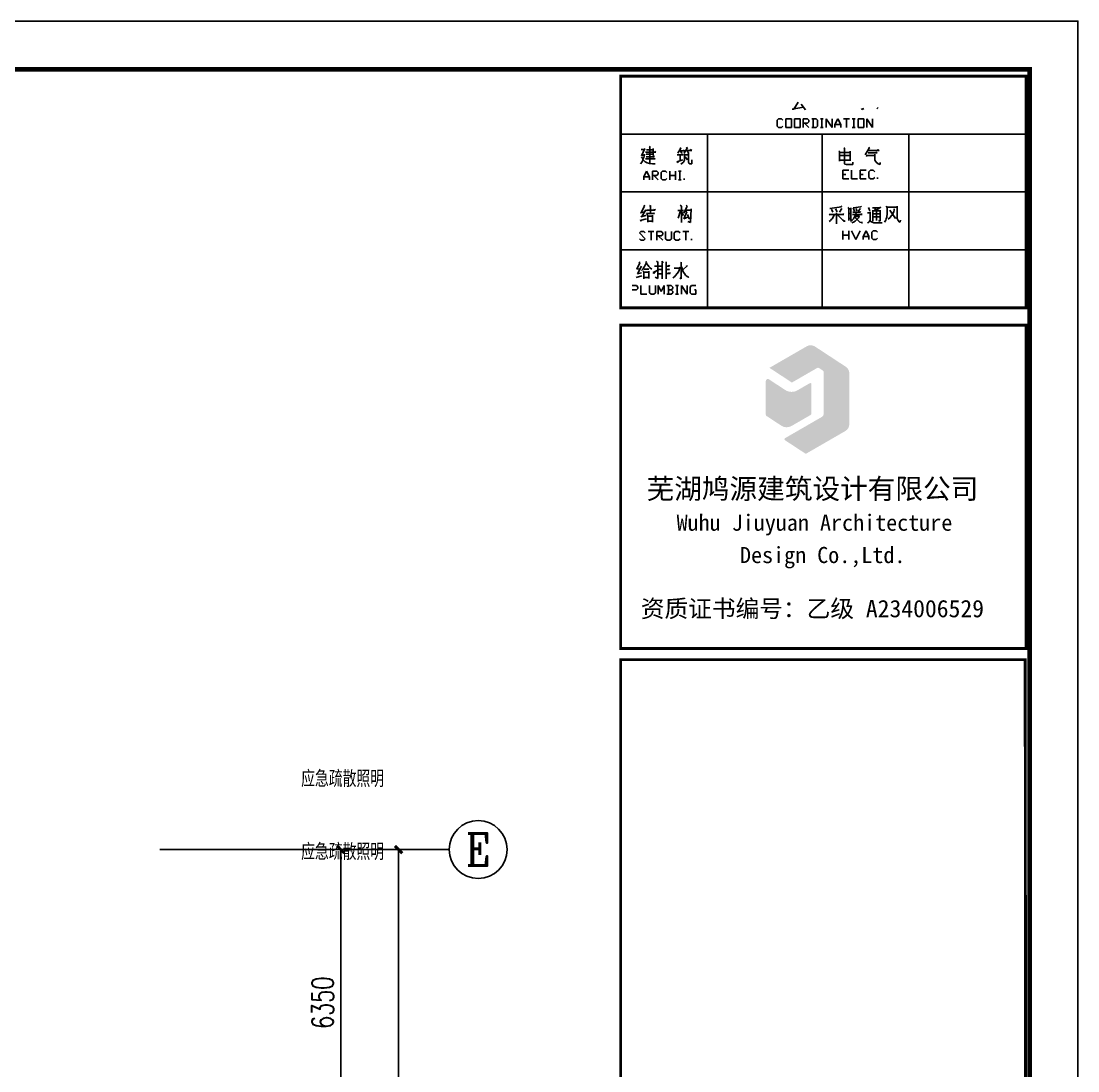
# Model space of a CAD drawing. Extents: x 12152 to 491505, y 111028 to 412681.
# Drawn here: x 96747 to 118649, y 209407 to 231162 of the extents above; entities that cross this region are included whole.
import ezdxf
from ezdxf.enums import TextEntityAlignment as Align

# ---------------------------------------------------------------- set-up
doc = ezdxf.new("R2010")
doc.units = 0
doc.header["$LTSCALE"] = 1000
doc.header["$MEASUREMENT"] = 0
doc.linetypes.add('DASHEDX2', pattern=[38.099999999999994, 25.4, -12.7])
for name, color, linetype in [('AXIS', 3, 'Continuous'), ('AXIS_TEXT', 7, 'Continuous'), ('M', 7, 'Continuous'), ('PUB_TITLE', 4, 'Continuous')]:
    doc.layers.add(name, color=color, linetype=linetype)
doc.layers.add('yichutu', color=7, linetype='Continuous', true_color=0xffffff, plot=False)
doc.styles.add('-宋体', font='', dxfattribs={"width": 0.75})
doc.styles.add('_TCH_AXIS', font='COMPLEX', dxfattribs={"bigfont": 'GBCBIG'})
doc.styles.add('_TCH_DIM_T3', font='SIMPLEX', dxfattribs={"width": 0.7058823529411765, "bigfont": 'GBCBIG'})
doc.styles.add('COMPLEX', font='COMPLEX')
doc.styles.add('STYLE4', font='', dxfattribs={"width": 0.8})
doc.styles.add('图签2', font='', dxfattribs={"height": 1000})
doc.styles.get('-宋体').set_extended_font_data('SimSun')
doc.styles.get('STYLE4').set_extended_font_data('SimSun')
doc.styles.get('图签2').set_extended_font_data('SimSun')
doc.dimstyles.new('_TCH_ARCH&&150', dxfattribs={"dimtxt": 446.25, "dimasz": 150, "dimexe": 375, "dimexo": 450, "dimgap": 150, "dimtad": 1, "dimdec": 0, "dimzin": 0, "dimdsep": 46, "dimtxsty": '_TCH_DIM_T3', "dimblk": 'ARCHTICK', "dimcen": 0.09, "dimclrt": 7, "dimazin": 2, "dimtfac": 1, "dimtdec": 0, "dimtix": 1, "dimtmove": 2, "dimatfit": 3, "dimfxl": 1, "dimtolj": 1, "dimtzin": 0, "dimarcsym": 0})

# ---------------------------------------------------------------- blocks, each defined once
blk = doc.blocks.new('_ArchTick')
at = {"color": 0, "linetype": 'ByBlock', "const_width": 0.4}
blk.add_lwpolyline([(-0.5, -0.5), (0.5, 0.5)], dxfattribs=at)
blk = doc.blocks.new('*D20')
at = {"layer": 'AXIS', "color": 0, "lineweight": -2, "transparency": 16777216}
for p, q in [((100069.841122681, 213994.1504250779), (103744.841122681, 213994.1504250779)), ((103369.841122681, 207644.1504250779), (103369.841122681, 213994.1504250779)), ((100069.841122681, 207644.1504250779), (103744.841122681, 207644.1504250779))]:
    blk.add_line(p, q, dxfattribs=at)
at = {"layer": 'Defpoints', "color": 0, "transparency": 16777216}
for p in [(99619.84112268095, 213994.1504250779), (103369.841122681, 213994.1504250779), (99619.84112268095, 207644.1504250779)]:
    blk.add_point(p, dxfattribs=at)
at = {"layer": 'AXIS', "color": 0, "lineweight": -2, "transparency": 16777216, "xscale": 150, "yscale": 150, "zscale": 150}
for p, rotation in [((103369.841122681, 213994.1504250779), 90), ((103369.841122681, 207644.1504250779), 270)]:
    blk.add_blockref('_ArchTick', p, dxfattribs=dict(at, rotation=rotation))
at = {"layer": 'AXIS', "color": 7, "transparency": 16777216, "insert": (102996.7161226809, 210819.150425078), "char_height": 446.25, "attachment_point": 5, "rotation": 90, "style": '_TCH_DIM_T3'}
blk.add_mtext('\\A1;6350', dxfattribs=at)
blk = doc.blocks.new('*D21')
at = {"layer": 'AXIS', "color": 0, "lineweight": -2, "transparency": 16777216}
for p, q in [((100069.841122681, 213994.1504250779), (104944.841122681, 213994.1504250779)), ((104569.841122681, 188594.1504250779), (104569.841122681, 213994.1504250779)), ((100069.841122681, 188594.1504250779), (104944.841122681, 188594.1504250779))]:
    blk.add_line(p, q, dxfattribs=at)
at = {"layer": 'Defpoints', "color": 0, "transparency": 16777216}
for p in [(99619.84112268095, 213994.1504250779), (104569.841122681, 213994.1504250779), (99619.84112268095, 188594.1504250779)]:
    blk.add_point(p, dxfattribs=at)
at = {"layer": 'AXIS', "color": 0, "lineweight": -2, "transparency": 16777216, "xscale": 150, "yscale": 150, "zscale": 150}
for p, rotation in [((104569.841122681, 213994.1504250779), 90), ((104569.841122681, 188594.1504250779), 270)]:
    blk.add_blockref('_ArchTick', p, dxfattribs=dict(at, rotation=rotation))
at = {"layer": 'AXIS', "color": 7, "transparency": 16777216, "insert": (104196.7161226809, 201294.150425078), "char_height": 446.25, "attachment_point": 5, "rotation": 90, "style": '_TCH_DIM_T3'}
blk.add_mtext('\\A1;25400', dxfattribs=at)
blk = doc.blocks.new('_AXISO')
blk.add_circle((0, 0), 0.5)
at = {"layer": 'AXIS_TEXT', "style": 'COMPLEX', "width": 1.041666666666667}
blk.add_attdef('A', text='', height=0.56, dxfattribs=at).set_placement((-0.25, -0.28), (0.25, -0.28), align=Align.FIT)
blk = doc.blocks.new('yct-1051-594-105100-59400-100-1002.0')
at = {"layer": 'yichutu', "color": 7, "true_color": 0xffffff}
blk.add_lwpolyline([(0, 0), (0, 59400), (105100, 59400), (105100, 0)], close=True, dxfattribs=at)

msp = doc.modelspace()

# ---------------------------------------------------------------- hatches: boundary and pattern name
at = {"layer": 'PUB_TITLE'}
h = msp.add_hatch(color=256, dxfattribs=at)
edge = h.paths.add_edge_path()
edge.add_ellipse((113748.9145790387, 223863.8692080885), major_axis=(-115.3423428695285, 115.3423428695284), ratio=0.9999999999999654, start_angle=225.0000000001424, end_angle=281.7428642561471)
edge.add_line((113838.3684495068, 224000.2719835876), (113200.5584780643, 224418.5521119541))
edge.add_ellipse((113111.1046075963, 224282.1493364555), major_axis=(-115.3423428693103, 115.3423428693102), ratio=0.9999999999999976, start_angle=-78.25713574382821, end_angle=-14.99999997287442)
edge.add_line((113029.5452547495, 224423.4142792618), (112256.8970770089, 223977.3256463437))
edge.add_line((112256.8970770089, 223977.3256463433), (112722.0293536847, 223672.2887276599))
edge.add_line((112722.0293536847, 223672.2887276603), (113243.5695933174, 223973.4001250758))
edge.add_ellipse((113263.9594315291, 223938.0838893744), major_axis=(28.83558571713035, 28.83558571713032), ratio=0.9999999999999747, start_angle=371.7428642561522, end_angle=435.0000000271238, ccw=False)
edge.add_line((113286.3228991461, 223972.1845832489), (113363.2335509398, 223921.746053366))
edge.add_ellipse((113340.8700833239, 223887.6453594912), major_axis=(28.835585717803, 28.83558571780298), ratio=0.9999999999997465, start_angle=314.99999999992565, end_angle=371.74286425592777, ccw=False)
edge.add_line((113381.6497597473, 223887.6453594906), (113381.6497597473, 223029.6233771556))
edge.add_ellipse((113300.0904069006, 223029.6233771563), major_axis=(-57.67117143471686, 57.67117143471678), ratio=0.9999999999999459, start_angle=165.0000000265585, end_angle=224.999999999599, ccw=False)
edge.add_line((113340.8700833239, 222958.9909057525), (112579.2958029284, 222519.2957904401))
edge.add_ellipse((112591.5297058517, 222498.1060490195), major_axis=(-17.30135143025859, 17.30135143025857), ratio=0.9999999999999009, start_angle=-14.99999997343389, end_angle=101.742864255415)
edge.add_line((112578.1116252839, 222477.6456326947), (112997.4216967417, 222202.6592286453))
edge.add_ellipse((113010.8397773094, 222223.1196449696), major_axis=(17.30135143029016, 17.30135143029016), ratio=0.9999999999999938, start_angle=191.7428642543983, end_angle=255.000000025383)
edge.add_line((113023.073680236, 222201.9299035483), (113830.4739318833, 222668.0826556701))
edge.add_ellipse((113748.9145790387, 222809.3475984768), major_axis=(115.3423428696866, 115.3423428696865), ratio=0.9999999999999477, start_angle=255.0000000270828, end_angle=315.0000000001423)
edge.add_line((113912.0332847312, 222809.3475984774), (113912.0332847312, 223863.8692080891))
h = msp.add_hatch(color=256, dxfattribs=at)
edge = h.paths.add_edge_path()
edge.add_ellipse((112214.9121123634, 223007.4767467083), major_axis=(23.7729073648138, 23.77290736481379), ratio=0.9999999999998969, start_angle=135.0000000030776, end_angle=191.742864259058)
edge.add_line((112196.4750100563, 222979.363128885), (112502.8709274869, 222778.4265969827))
edge.add_ellipse((112613.4935413441, 222947.1083039201), major_axis=(-142.6374441892834, 142.6374441892834), ratio=0.9999999999999805, start_angle=101.7428642559012, end_angle=165.0000000269085)
edge.add_line((112714.3534454366, 222772.4138257761), (113111.213094274, 223001.5408506122))
edge.add_ellipse((113094.4031102563, 223030.6565969695), major_axis=(-23.77290736481928, 23.77290736481928), ratio=0.999999999999942, start_angle=165.0000000269174, end_angle=224.9999999999087)
edge.add_line((113128.0230782872, 223030.6565969695), (113128.0230782872, 223637.0836102725))
edge.add_ellipse((113103.555272434, 223637.0836102728), major_axis=(17.30135143035913, 17.30135143035911), ratio=0.9999999999999472, start_angle=314.9999999999985, end_angle=435.0000000256456)
edge.add_line((113091.3213695075, 223658.2733516941), (112837.833376165, 223511.9219906621))
edge.add_ellipse((112715.4943468994, 223723.8194048723), major_axis=(-173.0135143039726, 173.0135143039726), ratio=0.999999999999995, start_angle=101.74286425591981, end_angle=165.0000000268788, ccw=False)
edge.add_line((112581.3135411962, 223519.2152416249), (112244.4352719825, 223740.1423076772))
edge.add_ellipse((112222.0718043643, 223706.0416138022), major_axis=(28.83558571759571, 28.83558571759569), ratio=0.9999999999999017, start_angle=11.7428642554654, end_angle=134.9486282428271)
edge.add_line((112181.2921443337, 223706.0781771123), (112181.2921443337, 223007.4767467068))

# ---------------------------------------------------------------- linework, layer by layer
at = {"layer": 'AXIS', "color": 0}
msp.add_line((99619.84112268095, 213994.1504250779), (105619.841122681, 213994.1504250779), dxfattribs=at)
at = {"layer": 'PUB_TITLE'}
for p, q in [((112961.8657391548, 229379.6921348837), (112726.6657389391, 229336.4921348911)), ((112726.6657389391, 229336.4921348911), (112760.26573897, 229341.2921348904)), ((112760.26573897, 229341.2921348904), (112851.4657390536, 229480.492134866)), ((112913.8657391108, 229442.0921348728), (113005.0657391944, 229326.8921348929)), ((113005.0657391944, 229326.8921348929), (112961.8657391548, 229379.6921348837)), ((114181.0657402725, 229331.6921348922), (114166.6657402593, 229350.8921348887)), ((114209.8657402989, 229350.8921348887), (114181.0657402725, 229331.6921348922)), ((114507.4657405717, 229374.892134885), (114483.4657405497, 229346.0921348898)), ((112413.1469786172, 229108.2332742753), (112443.146978647, 229138.23327427)), ((112413.1469786172, 228988.233274296), (112413.1469786172, 229108.2332742753)), ((112443.146978647, 229138.23327427), (112503.1469787008, 229138.23327427)), ((112503.1469787008, 229138.23327427), (112533.1469787273, 229108.2332742753)), ((112593.1469787834, 229138.23327427), (112713.1469788934, 229138.23327427)), ((112593.1469787834, 228958.2332743016), (112593.1469787834, 229138.23327427)), ((112713.1469788934, 229138.23327427), (112713.1469788934, 228958.2332743016)), ((112773.1469789473, 229138.23327427), (112893.1469790573, 229138.23327427)), ((112773.1469789473, 228958.2332743016), (112773.1469789473, 229138.23327427)), ((112893.1469790573, 229138.23327427), (112893.1469790573, 228958.2332743016)), ((112953.1469791134, 229138.23327427), (113043.146979197, 229138.23327427)), ((112953.1469791134, 228958.2332743016), (112953.1469791134, 229138.23327427)), ((113043.146979197, 229138.23327427), (113073.1469792234, 229108.2332742753)), ((113073.1469792234, 229108.2332742753), (113073.1469792234, 229078.2332742802)), ((113223.1469793609, 229138.23327427), (113133.1469792773, 229138.23327427)), ((113163.1469793071, 229138.23327427), (113163.1469793071, 228958.2332743016)), ((113253.1469793873, 229108.2332742753), (113223.1469793609, 229138.23327427)), ((113253.1469793873, 228988.233274296), (113253.1469793873, 229108.2332742753)), ((113313.1469794434, 229138.23327427), (113373.1469794973, 229138.23327427)), ((113343.1469794709, 229138.23327427), (113343.1469794709, 228958.2332743016)), ((113433.1469795535, 229138.23327427), (113553.1469796635, 228958.2332743016)), ((113433.1469795535, 228958.2332743016), (113433.1469795535, 229138.23327427)), ((113553.1469796635, 228958.2332743016), (113553.1469796635, 229138.23327427)), ((113613.1469797174, 229018.2332742912), (113673.1469797735, 229138.23327427)), ((113673.1469797735, 229138.23327427), (113733.1469798274, 229018.2332742912)), ((113793.1469798835, 229138.23327427), (113913.1469799935, 229138.23327427)), ((113853.1469799374, 229138.23327427), (113853.1469799374, 228958.2332743016)), ((113973.1469800474, 229138.23327427), (114033.1469801035, 229138.23327427)), ((114003.1469800771, 229138.23327427), (114003.1469800771, 228958.2332743016)), ((114093.1469801574, 229138.23327427), (114213.1469802674, 229138.23327427)), ((114093.1469801574, 228958.2332743016), (114093.1469801574, 229138.23327427)), ((114213.1469802674, 229138.23327427), (114213.1469802674, 228958.2332743016)), ((114273.1469803235, 229138.23327427), (114393.1469804336, 228958.2332743016)), ((114273.1469803235, 228958.2332743016), (114273.1469803235, 229138.23327427)), ((114393.1469804336, 228958.2332743016), (114393.1469804336, 229138.23327427)), ((112443.146978647, 228958.2332743016), (112413.1469786172, 228988.233274296)), ((112503.1469787008, 228958.2332743016), (112443.146978647, 228958.2332743016)), ((112533.1469787273, 228988.233274296), (112503.1469787008, 228958.2332743016)), ((112713.1469788934, 228958.2332743016), (112593.1469787834, 228958.2332743016)), ((112893.1469790573, 228958.2332743016), (112773.1469789473, 228958.2332743016)), ((113043.146979197, 229048.2332742858), (112953.1469791134, 229048.2332742858)), ((112983.1469791409, 229048.2332742858), (113073.1469792234, 228958.2332743016)), ((113073.1469792234, 229078.2332742802), (113043.146979197, 229048.2332742858)), ((113133.1469792773, 228958.2332743016), (113223.1469793609, 228958.2332743016)), ((113223.1469793609, 228958.2332743016), (113253.1469793873, 228988.233274296)), ((113313.1469794434, 228958.2332743016), (113373.1469794973, 228958.2332743016)), ((113613.1469797174, 229018.2332742912), (113733.1469798274, 229018.2332742912)), ((113613.1469797174, 228958.2332743016), (113613.1469797174, 229018.2332742912)), ((113733.1469798274, 229018.2332742912), (113733.1469798274, 228958.2332743016)), ((113973.1469800474, 228958.2332743016), (114033.1469801035, 228958.2332743016)), ((114213.1469802674, 228958.2332743016), (114093.1469801574, 228958.2332743016)), ((109172.9232674792, 228821.5629227577), (117572.9232751801, 228821.5629227577)), ((110970.1606802056, 228821.5629227577), (110970.1606802056, 225254.9662299299)), ((113350.2503768823, 228821.5629227577), (113350.2503768823, 225254.9662299299)), ((115146.1356205622, 228821.5629227577), (115146.1356205622, 225254.9662299299)), ((109600.1135959045, 228501.3398236703), (109657.7135959573, 228501.3398236703)), ((109676.9135959749, 228524.3798236663), (109603.953595908, 228370.7798236931)), ((109684.5935959819, 228447.5798236808), (109899.6335961791, 228447.5798236808)), ((109707.6335960031, 228497.4998236719), (109845.8735961298, 228497.4998236719)), ((109765.2335960559, 228562.7798236602), (109792.1135960805, 228543.5798236638)), ((109776.7535960664, 228551.2598236619), (109776.7535960664, 228217.1798237205)), ((109792.1135960805, 228543.5798236638), (109776.7535960664, 228551.2598236619)), ((109845.8735961298, 228520.5398236677), (109845.8735961298, 228386.1398236916)), ((109845.8735961298, 228497.4998236719), (109845.8735961298, 228520.5398236677)), ((109884.273596165, 228462.9398236781), (109872.7535961544, 228447.5798236808)), ((109899.6335961791, 228447.5798236808), (109884.273596165, 228462.9398236781)), ((110418.0335966544, 228532.059823665), (110356.593596598, 228424.5398236838)), ((110391.1535966297, 228474.4598236753), (110494.8335967247, 228474.4598236753)), ((110402.6735966402, 228539.7398236636), (110421.8735966579, 228520.5398236667)), ((110410.3535966473, 228466.7798236761), (110437.233596672, 228424.5398236838)), ((110421.8735966579, 228520.5398236667), (110418.0335966544, 228532.059823665)), ((110437.233596672, 228436.0598236815), (110433.3935966684, 228420.6998236846)), ((110437.233596672, 228424.5398236838), (110437.233596672, 228436.0598236815)), ((110471.7935967036, 228489.8198236721), (110460.2735966931, 228474.4598236753)), ((110494.8335967247, 228474.4598236753), (110471.7935967036, 228489.8198236721)), ((110552.4335967742, 228528.2198236659), (110490.9935967179, 228428.3798236834)), ((110525.5535967496, 228482.1398236734), (110644.5935968587, 228482.1398236734)), ((110537.0735967601, 228547.4198236628), (110556.2735967777, 228524.3798236663)), ((110548.5935967707, 228478.2998236744), (110575.4735967953, 228428.3798236834)), ((110556.2735967777, 228524.3798236663), (110552.4335967742, 228528.2198236659)), ((110583.1535968024, 228439.8998236816), (110571.6335967918, 228416.859823685)), ((110575.4735967953, 228428.3798236834), (110583.1535968024, 228439.8998236816)), ((110621.5535968376, 228501.3398236703), (110606.1935968235, 228485.979823673)), ((110644.5935968587, 228482.1398236734), (110621.5535968376, 228501.3398236703)), ((113693.8138787133, 228477.1876034661), (113705.3338787238, 228457.9876034692)), ((113705.3338787238, 228457.9876034692), (113705.3338787238, 228262.1476035031)), ((113709.1738787274, 228442.6276034712), (113928.0538789281, 228442.6276034712)), ((113797.4938788083, 228538.6276034547), (113812.8538788224, 228527.1076034565)), ((113812.8538788224, 228527.1076034565), (113812.8538788224, 228208.3876035124)), ((113931.8938789316, 228465.6676034677), (113931.8938789316, 228269.8276035016)), ((114325.0856903176, 228530.9476034561), (114240.6056902401, 228388.8676034812)), ((114240.6056902401, 228388.8676034812), (114294.3656902883, 228484.8676034642)), ((114294.3656902883, 228484.8676034642), (114528.6056905041, 228484.8676034642)), ((114302.0456902965, 228434.9476034731), (114490.205690469, 228434.9476034731)), ((114317.4056903105, 228553.9876034526), (114328.9256903211, 228523.267603458)), ((114328.9256903211, 228523.267603458), (114325.0856903176, 228530.9476034561)), ((114471.0056904513, 228450.3076034699), (114455.6456904372, 228431.1076034735)), ((114490.205690469, 228434.9476034731), (114471.0056904513, 228450.3076034699)), ((114509.4056904865, 228504.0676034611), (114494.0456904725, 228481.027603465)), ((114528.6056905041, 228484.8676034642), (114509.4056904865, 228504.0676034611)), ((109615.4735959186, 228247.899823714), (109584.7535958904, 228201.8198237227)), ((109603.953595908, 228370.7798236931), (109619.3135959221, 228386.1398236904)), ((109607.7935959115, 228347.7398236971), (109623.1535959256, 228324.6998237012)), ((109630.8335959326, 228278.6198237092), (109615.4735959186, 228247.899823714)), ((109619.3135959221, 228386.1398236904), (109665.3935959644, 228386.1398236904)), ((109623.1535959256, 228324.6998237012), (109630.8335959326, 228297.8198237056)), ((109642.3535959432, 228309.3398237039), (109630.8335959326, 228278.6198237092)), ((109630.8335959326, 228297.8198237056), (109650.0335959503, 228270.9398237105)), ((109653.8735959538, 228336.2198236989), (109642.3535959432, 228309.3398237039)), ((109650.0335959503, 228270.9398237105), (109680.7535959784, 228244.059823715)), ((109661.5535959608, 228363.0998236939), (109653.8735959538, 228336.2198236989)), ((109665.3935959644, 228405.3398236869), (109661.5535959608, 228363.0998236939)), ((109665.3935959644, 228386.1398236904), (109665.3935959644, 228405.3398236869)), ((109680.7535959784, 228244.059823715), (109719.1535960136, 228228.6998237182)), ((109684.5935959819, 228305.4998237054), (109888.1135961685, 228305.4998237054)), ((109699.953595996, 228351.5798236978), (109857.3935961415, 228351.5798236978)), ((109845.8735961298, 228405.3398236879), (109703.7935959995, 228405.3398236879)), ((109719.1535960136, 228228.6998237182), (109772.9135960629, 228213.3398237209)), ((109853.5535961369, 228366.9398236946), (109842.0335961263, 228355.419823697)), ((109845.8735961298, 228386.1398236916), (109845.8735961298, 228405.3398236879)), ((109861.2335961439, 228355.419823697), (109853.5535961369, 228370.7798236937)), ((109857.3935961415, 228370.7798236943), (109853.5535961369, 228366.9398236946)), ((109876.593596158, 228324.6998237018), (109853.5535961369, 228305.4998237054)), ((109857.3935961415, 228351.5798236978), (109857.3935961415, 228370.7798236943)), ((109888.1135961685, 228305.4998237054), (109876.593596158, 228324.6998237018)), ((110337.3935965771, 228244.0598237155), (110464.1135966933, 228286.2998237085)), ((110356.5935965946, 228232.5398237178), (110337.3935965771, 228244.0598237155)), ((110341.2335965806, 228389.97982369), (110467.9535966968, 228389.97982369)), ((110364.2735966017, 228247.8998237146), (110356.5935965946, 228232.5398237178)), ((110406.5135966404, 228389.97982369), (110406.5135966404, 228263.2598237119)), ((110467.9535966968, 228389.97982369), (110406.5135966404, 228389.97982369)), ((110475.6335967038, 228236.3798237174), (110421.8735966545, 228197.9798237241)), ((110494.8335967214, 228282.4598237093), (110475.6335967038, 228236.3798237174)), ((110487.1535967144, 228409.179823687), (110498.6735967249, 228386.139823691)), ((110498.6735967249, 228386.139823691), (110494.8335967214, 228282.4598237093)), ((110506.353596732, 228389.9798236906), (110579.3135967989, 228389.9798236906)), ((110510.1935967355, 228351.5798236973), (110556.2735967777, 228286.2998237085)), ((110563.9535967848, 228297.8198237066), (110548.5935967707, 228305.4998237054)), ((110556.2735967777, 228286.2998237085), (110563.9535967848, 228297.8198237066)), ((110579.3135967989, 228416.8598236856), (110579.3135967989, 228236.3798237174)), ((110579.3135967989, 228389.9798236906), (110579.3135967989, 228416.8598236856)), ((110579.3135967989, 228236.3798237174), (110590.8335968094, 228213.3398237209)), ((110648.4335968622, 228201.8198237227), (110648.4335968622, 228290.1398237074)), ((113709.1738787274, 228377.3476034829), (113928.0538789281, 228377.3476034829)), ((113713.0138787309, 228281.3476035), (113928.0538789281, 228281.3476035)), ((113981.8138789773, 228193.0276035145), (113981.8138789773, 228242.9476035062)), ((114263.6456902612, 228381.1876034819), (114440.2856904232, 228381.1876034819)), ((114282.8456902788, 228361.9876034856), (114263.6456902612, 228381.1876034819)), ((114294.3656902894, 228381.1876034819), (114282.8456902788, 228361.9876034856)), ((114440.2856904232, 228404.2276034785), (114440.2856904232, 228358.1476034865)), ((114440.2856904232, 228381.1876034819), (114440.2856904232, 228404.2276034785)), ((114440.2856904232, 228358.1476034865), (114440.2856904232, 228323.5876034928)), ((114440.2856904232, 228323.5876034928), (114444.1256904267, 228281.3476035)), ((114444.1256904267, 228281.3476035), (114467.1656904478, 228239.107603507)), ((114467.1656904478, 228239.107603507), (114509.4056904865, 228204.5476035133)), ((114551.6456905252, 228189.187603516), (114551.6456905252, 228231.4276035089)), ((109650.0631729608, 227934.5671300447), (109710.0631730169, 228054.567130024)), ((109710.0631730169, 228054.567130024), (109770.0631730708, 227934.5671300447)), ((109772.9135960629, 228213.3398237209), (109830.5135961158, 228205.6598237228)), ((109830.0631731269, 228054.567130024), (109920.0631732072, 228054.567130024)), ((109830.0631731269, 227874.5671300552), (109830.0631731269, 228054.567130024)), ((109830.5135961158, 228205.6598237228), (109888.1135961685, 228205.6598237228)), ((109920.0631732072, 228054.567130024), (109950.0631732369, 228024.5671300289)), ((109950.0631732369, 228024.5671300289), (109950.0631732369, 227994.5671300343)), ((110010.0631732908, 228024.5671300289), (110040.0631733172, 228054.567130024)), ((110010.0631732908, 227904.5671300496), (110010.0631732908, 228024.5671300289)), ((110040.0631733172, 228054.567130024), (110100.0631733733, 228054.567130024)), ((110100.0631733733, 228054.567130024), (110130.0631734008, 228024.5671300289)), ((110190.0631734569, 227874.5671300552), (110190.0631734569, 228054.567130024)), ((110310.0631735669, 228054.567130024), (110310.0631735669, 227874.5671300552)), ((110370.0631736208, 228054.567130024), (110430.063173677, 228054.567130024)), ((110400.0631736472, 228054.567130024), (110400.0631736472, 227874.5671300552)), ((110590.8335968094, 228213.3398237209), (110602.35359682, 228205.6598237228)), ((110602.35359682, 228205.6598237228), (110617.713596834, 228201.8198237227)), ((110617.713596834, 228201.8198237227), (110648.4335968622, 228201.8198237227)), ((113779.3919151861, 228070.9945200178), (113899.3919152961, 228070.9945200178)), ((113779.3919151861, 227890.994520049), (113779.3919151861, 228070.9945200178)), ((113812.8538788224, 228208.3876035124), (113820.5338788294, 228196.8676035141)), ((113820.5338788294, 228196.8676035141), (113847.4138788541, 228193.0276035145)), ((113847.4138788541, 228193.0276035145), (113981.8138789773, 228193.0276035145)), ((113959.39191535, 228070.9945200178), (113959.39191535, 227890.994520049)), ((114139.3919155162, 228070.9945200178), (114259.3919156262, 228070.9945200178)), ((114139.3919155162, 227890.994520049), (114139.3919155162, 228070.9945200178)), ((114319.39191568, 228040.9945200233), (114349.3919157065, 228070.9945200178)), ((114319.39191568, 227920.9945200441), (114319.39191568, 228040.9945200233)), ((114349.3919157065, 228070.9945200178), (114409.3919157626, 228070.9945200178)), ((114409.3919157626, 228070.9945200178), (114439.39191579, 228040.9945200233)), ((114509.4056904865, 228204.5476035133), (114551.6456905252, 228189.187603516)), ((109650.0631729608, 227934.5671300447), (109770.0631730708, 227934.5671300447)), ((109650.0631729608, 227874.5671300552), (109650.0631729608, 227934.5671300447)), ((109770.0631730708, 227934.5671300447), (109770.0631730708, 227874.5671300552)), ((109920.0631732072, 227964.5671300398), (109830.0631731269, 227964.5671300398)), ((109860.0631731533, 227964.5671300398), (109950.0631732369, 227874.5671300552)), ((109950.0631732369, 227994.5671300343), (109920.0631732072, 227964.5671300398)), ((110040.0631733172, 227874.5671300552), (110010.0631732908, 227904.5671300496)), ((110100.0631733733, 227874.5671300552), (110040.0631733172, 227874.5671300552)), ((110130.0631734008, 227904.5671300496), (110100.0631733733, 227874.5671300552)), ((110190.0631734569, 227964.5671300398), (110310.0631735669, 227964.5671300398)), ((110370.0631736208, 227874.5671300552), (110430.063173677, 227874.5671300552)), ((110490.0631737309, 227874.5671300552), (110490.0631737309, 227904.5671300496)), ((113779.3919151861, 227980.9945200331), (113839.39191524, 227980.9945200331)), ((113779.3919151861, 227890.994520049), (113899.3919152961, 227890.994520049)), ((113959.39191535, 227890.994520049), (114079.39191546, 227890.994520049)), ((114139.3919155162, 227980.9945200331), (114199.39191557, 227980.9945200331)), ((114139.3919155162, 227890.994520049), (114259.3919156262, 227890.994520049)), ((114349.3919157065, 227890.994520049), (114319.39191568, 227920.9945200441)), ((114409.3919157626, 227890.994520049), (114349.3919157065, 227890.994520049)), ((114439.39191579, 227920.9945200441), (114409.3919157626, 227890.994520049)), ((114499.3919158462, 227890.994520049), (114499.3919158462, 227920.9945200441)), ((109172.9232674792, 227621.5629229674), (117572.9232751801, 227621.5629229674)), ((109657.7135959573, 227350.0874237576), (109665.3935959644, 227327.0474237611)), ((110406.5135966438, 227346.247423758), (110433.3935966684, 227330.8874237607)), ((110533.23359676, 227350.0874237576), (110548.593596774, 227330.8874237613)), ((109584.7535958904, 227188.8074237858), (109665.3935959655, 227208.0074237821)), ((109600.1135959045, 227196.4874237844), (109584.7535958904, 227188.8074237858)), ((109592.4335958986, 227104.3274238006), (109696.1135959936, 227131.2074237956)), ((109665.3935959644, 227327.0474237611), (109600.1135959045, 227196.4874237844)), ((109696.1135959936, 227254.0874237741), (109611.6335959162, 227112.0074237993)), ((109665.3935959655, 227208.0074237821), (109696.1135959936, 227254.0874237741)), ((109688.4335959866, 227142.7274237939), (109684.5935959831, 227127.3674237966)), ((109696.1135959936, 227131.2074237956), (109688.4335959866, 227142.7274237939)), ((109711.4735960066, 227242.5674237764), (109888.1135961685, 227242.5674237764)), ((109722.9935960171, 227231.0474237782), (109711.4735960066, 227242.5674237764)), ((109711.4735960066, 227173.4474237885), (109876.5935961591, 227173.4474237885)), ((109719.1535960136, 227154.2474237921), (109711.4735960066, 227173.4474237885)), ((109734.5135960277, 227165.7674237898), (109719.1535960136, 227154.2474237921)), ((109734.5135960277, 227242.5674237764), (109722.9935960171, 227231.0474237782)), ((109722.9935960183, 227146.5674237929), (109738.3535960313, 227131.2074237956)), ((109738.3535960313, 227131.2074237956), (109738.3535960313, 226992.9674238197)), ((109834.3535961193, 227123.5274237969), (109738.3535960313, 227123.5274237969)), ((109772.9135960629, 227338.56742376), (109795.953596084, 227327.0474237617)), ((109788.273596077, 227334.7274237603), (109788.273596077, 227177.2874237875)), ((109795.953596084, 227327.0474237617), (109788.273596077, 227334.7274237603)), ((109834.3535961193, 227138.8874237943), (109834.3535961193, 227123.5274237969)), ((109834.3535961193, 226992.9674238197), (109834.3535961193, 227138.8874237943)), ((109857.3935961415, 227192.6474237854), (109853.5535961369, 227177.2874237881)), ((109876.5935961591, 227173.4474237885), (109857.3935961415, 227192.6474237854)), ((109876.593596158, 227265.6074237729), (109865.0735961474, 227246.407423776)), ((109888.1135961685, 227242.5674237764), (109876.593596158, 227265.6074237729)), ((110360.4335966015, 227234.8874237771), (110475.6335967071, 227234.8874237771)), ((110410.3535966473, 227231.0474237782), (110364.2735966051, 227081.2874238052)), ((110433.3935966684, 227330.8874237607), (110433.3935966684, 226989.1274238207)), ((110433.3935966684, 227208.0074237827), (110475.6335967071, 227131.2074237962)), ((110548.593596774, 227330.8874237613), (110479.4735967107, 227184.9674237868)), ((110540.913596767, 227211.8474237829), (110479.4735967107, 227062.0874238093)), ((110517.8735967459, 227246.407423776), (110633.0735968515, 227246.407423776)), ((110525.5535967529, 227227.2074237802), (110540.913596767, 227211.8474237829)), ((110556.2735967811, 227154.2474237938), (110590.8335968127, 227062.0874238099)), ((110636.913596855, 227273.287423771), (110617.7135968374, 226989.1274238212)), ((113496.1631367427, 227155.9639102126), (113795.6831370172, 227155.9639102126)), ((113507.6831367532, 227140.6039102158), (113496.1631367427, 227155.9639102126)), ((113749.603136975, 227317.2439101849), (113511.5231367567, 227282.6839101913)), ((113542.2431367849, 227263.4839101944), (113572.9631368131, 227202.043910205)), ((113588.3231368272, 227125.2439102185), (113576.8031368166, 227106.0439102215)), ((113596.0031368342, 227140.6039102158), (113588.3231368272, 227125.2439102185)), ((113626.7231368623, 227275.0039101921), (113657.4431368905, 227209.7239102038)), ((113645.9231368799, 227190.5239102063), (113645.9231368799, 226963.9639102462)), ((113680.4831369116, 227148.2839102146), (113688.1631369187, 227129.0839102181)), ((113688.1631369187, 227129.0839102181), (113707.3631369363, 227106.0439102215)), ((113753.4431369785, 227278.8439101917), (113711.2031369398, 227202.043910205)), ((113745.7631369715, 227332.6039101818), (113749.603136975, 227317.2439101849)), ((113780.3231370032, 227171.3239102094), (113768.8031369926, 227152.123910213)), ((113795.6831370172, 227155.9639102126), (113780.3231370032, 227171.3239102094)), ((113884.0031370982, 227301.8839101872), (113899.3631371123, 227286.5239101899)), ((113895.5231371088, 227175.1639102096), (113949.2831371581, 227175.1639102096)), ((113899.3631371123, 227286.5239101899), (113899.3631371123, 227033.083910234)), ((113945.4431371546, 227275.0039101926), (113899.3631371123, 227275.0039101926)), ((113945.4431371546, 227290.3639101899), (113945.4431371546, 227275.0039101926)), ((113945.4431371546, 227036.9239102337), (113945.4431371546, 227290.3639101899)), ((113976.1631371827, 227155.9639102131), (114179.6831373693, 227155.9639102131)), ((113987.6831371933, 227205.8839102046), (114145.1231373376, 227205.8839102046)), ((114152.8031373447, 227317.2439101849), (113991.5231371968, 227290.3639101899)), ((113991.5231371968, 227290.3639101899), (114018.4031372214, 227225.0839102011)), ((114045.2831372461, 227152.1239102135), (114022.2431372249, 227109.8839102207)), ((114056.8031372566, 227202.043910205), (114045.2831372461, 227152.1239102135)), ((114052.9631372531, 227282.6839101913), (114068.3231372672, 227232.7639101997)), ((114141.2831373341, 227282.6839101913), (114095.2031372918, 227221.2439102015)), ((114118.2431373129, 227125.243910218), (114099.0431372953, 227086.8439102246)), ((114118.2431373129, 227117.5639102192), (114118.2431373129, 227125.243910218)), ((114137.4431373306, 227217.4039102024), (114129.7631373235, 227205.8839102046)), ((114145.1231373376, 227205.8839102046), (114137.4431373306, 227217.4039102024)), ((114145.1231373376, 227328.7639101826), (114160.4831373517, 227305.7239101868)), ((114160.4831373517, 227171.3239102104), (114148.9631373411, 227152.1239102135)), ((114160.4831373517, 227305.7239101868), (114152.8031373447, 227317.2439101849)), ((114179.6831373693, 227155.9639102131), (114160.4831373517, 227171.3239102104)), ((114291.0431374714, 227190.5239102069), (114344.8031375207, 227190.5239102069)), ((114310.243137489, 227301.8839101872), (114337.1231375136, 227228.9239102001)), ((114344.8031375207, 227213.5639102034), (114344.8031375207, 227036.9239102337)), ((114344.8031375207, 227190.5239102069), (114344.8031375207, 227213.5639102034)), ((114394.7231375664, 227290.3639101899), (114552.1631377108, 227290.3639101899)), ((114402.4031375734, 227248.1239101965), (114402.4031375734, 227228.9239101995)), ((114402.4031375734, 227017.7239102361), (114402.4031375734, 227248.1239101965)), ((114402.4031375734, 227228.9239101995), (114552.1631377108, 227228.9239101995)), ((114410.0831375805, 227167.4839102103), (114552.1631377108, 227167.4839102103)), ((114436.9631376052, 227275.0039101921), (114498.4031376615, 227232.7639101992)), ((114471.5231376368, 227248.1239101971), (114436.9631376052, 227275.0039101921)), ((114567.5231377248, 227305.7239101868), (114471.5231376368, 227248.1239101971)), ((114475.3631376404, 227221.2439102003), (114475.3631376404, 227029.2439102344)), ((114475.3631376404, 227167.4839102103), (114475.3631376404, 227221.2439102003)), ((114552.1631377108, 227167.4839102103), (114475.3631376404, 227167.4839102103)), ((114552.1631377108, 227290.3639101899), (114567.5231377248, 227305.7239101868)), ((114552.1631377108, 227248.1239101965), (114552.1631377108, 227025.4039102354)), ((114552.1631377108, 227228.9239101995), (114552.1631377108, 227248.1239101965)), ((114678.8831378269, 227324.9239101837), (114698.0831378445, 227301.8839101872)), ((114690.4031378375, 227121.4039102189), (114686.563137834, 227098.3639102229)), ((114698.0831378445, 227152.1239102135), (114690.4031378375, 227121.4039102189)), ((114698.0831378445, 227301.8839101872), (114698.0831378445, 227152.1239102135)), ((114701.923137848, 227305.7239101861), (114897.7631380276, 227305.7239101861)), ((114751.8431378938, 227248.123910196), (114867.0431379994, 227075.3239102258)), ((114782.5631379253, 227125.2439102173), (114759.5231379042, 227094.5239102227)), ((114797.9231379394, 227144.4439102138), (114782.5631379253, 227125.2439102173)), ((114817.123137957, 227175.1639102084), (114797.9231379394, 227144.4439102138)), ((114832.4831379678, 227209.7239102022), (114817.123137957, 227175.1639102084)), ((114844.0031379817, 227251.9639101949), (114832.4831379678, 227209.7239102022)), ((114840.1631379748, 227271.1639101919), (114844.0031379817, 227251.9639101949)), ((114901.6031380311, 227324.9239101826), (114901.6031380311, 227106.0439102211)), ((109577.0735958834, 227031.3674238136), (109707.6335960031, 227065.9274238072)), ((109592.4335958975, 227019.8474238153), (109577.0735958834, 227031.3674238136)), ((109611.6335959162, 227112.0074237993), (109592.4335958986, 227104.3274238006)), ((109615.4735959186, 227042.8874238114), (109592.4335958975, 227019.8474238153)), ((109738.3535960313, 227019.8474238148), (109834.3535961193, 227019.8474238148)), ((109738.3535960313, 226992.9674238197), (109738.3535960313, 227019.8474238148)), ((109834.3535961193, 227019.8474238148), (109834.3535961193, 226992.9674238197)), ((110479.4735967107, 227062.0874238093), (110575.4735967987, 227104.3274238022)), ((110617.7135968374, 226989.1274238212), (110567.7935967916, 227012.1674238178)), ((110598.5135968198, 227073.6074238082), (110579.3135968022, 227100.4874238032)), ((110590.8335968127, 227062.0874238099), (110598.5135968198, 227073.6074238082)), ((113519.2031367671, 227033.0839102346), (113492.3231367425, 227010.0439102385)), ((113534.5631367778, 227048.4439102319), (113519.2031367671, 227033.0839102346)), ((113553.7631367954, 227063.8039102292), (113534.5631367778, 227048.4439102319)), ((113569.1231368096, 227086.8439102252), (113553.7631367954, 227063.8039102292)), ((113576.8031368166, 227106.0439102215), (113569.1231368096, 227086.8439102252)), ((113707.3631369363, 227106.0439102215), (113722.7231369503, 227090.6839102248)), ((113722.7231369503, 227090.6839102248), (113741.9231369679, 227071.4839102279)), ((113741.9231369679, 227071.4839102279), (113761.1231369856, 227052.2839102315)), ((113761.1231369856, 227052.2839102315), (113776.4831369997, 227040.7639102333)), ((113776.4831369997, 227040.7639102333), (113803.3631370243, 227021.5639102363)), ((113788.0031370102, 227017.7239102373), (113822.5631370419, 227017.7239102373)), ((113891.6831371053, 227075.3239102269), (113945.4431371546, 227075.3239102269)), ((113899.3631371123, 227075.3239102269), (113891.6831371053, 227075.3239102269)), ((113899.3631371123, 227033.083910234), (113899.3631371123, 227075.3239102269)), ((113972.3231371792, 227040.7639102327), (113933.923137144, 227010.0439102381)), ((113945.4431371546, 227075.3239102269), (113945.4431371546, 227036.9239102337)), ((113999.2031372038, 226998.5239102398), (113964.6431371722, 226979.3239102435)), ((113995.3631372003, 227067.6439102277), (113972.3231371792, 227040.7639102327)), ((114022.2431372249, 227109.8839102207), (113995.3631372003, 227067.6439102277)), ((114033.7631372355, 227017.7239102361), (113999.2031372038, 226998.5239102398)), ((114029.923137232, 227106.0439102211), (114049.1231372496, 227079.163910226)), ((114033.7631372355, 227117.5639102192), (114118.2431373129, 227117.5639102192)), ((114068.3231372672, 227048.4439102313), (114033.7631372355, 227017.7239102361)), ((114049.1231372496, 227079.163910226), (114072.1631372707, 227048.4439102313)), ((114099.0431372953, 227086.8439102246), (114068.3231372672, 227048.4439102313)), ((114072.1631372707, 227048.4439102313), (114099.0431372953, 227021.5639102363)), ((114099.0431372953, 227021.5639102363), (114129.7631373235, 226998.5239102398)), ((114129.7631373235, 226998.5239102398), (114183.5231373728, 226987.0039102415)), ((114187.3631373763, 226987.0039102415), (114164.3231373552, 226975.4839102438)), ((114183.5231373728, 226987.0039102415), (114187.3631373763, 226987.0039102415)), ((114310.243137489, 226990.8439102416), (114291.0431374714, 226979.3239102435)), ((114325.6031375031, 227006.203910239), (114310.243137489, 226990.8439102416)), ((114344.8031375207, 227036.9239102337), (114325.6031375031, 227006.203910239)), ((114344.8031375207, 227021.5639102363), (114356.3231375312, 227010.0439102385)), ((114356.3231375312, 227010.0439102385), (114387.0431375594, 226998.5239102404)), ((114387.0431375594, 226998.5239102404), (114421.6031375911, 226983.1639102435)), ((114406.243137577, 227109.88391022), (114552.1631377108, 227109.88391022)), ((114475.3631376404, 227109.88391022), (114406.243137577, 227109.88391022)), ((114421.6031375911, 226983.1639102435), (114590.563137746, 226983.1639102435)), ((114475.3631376404, 227029.2439102344), (114475.3631376404, 227109.88391022)), ((114552.1631377108, 227013.8839102371), (114517.6031376791, 227029.2439102344)), ((114552.1631377108, 227025.4039102354), (114552.1631377108, 227013.8839102371)), ((114667.3631378164, 227040.7639102327), (114644.3231377953, 226998.5239102398)), ((114678.8831378269, 227067.6439102277), (114667.3631378164, 227040.7639102327)), ((114686.563137834, 227098.3639102229), (114678.8831378269, 227067.6439102277)), ((114759.5231379042, 227094.5239102227), (114717.2831378622, 227059.963910229)), ((114870.8831380029, 227094.5239102227), (114855.5231379922, 227094.5239102227)), ((114867.0431379994, 227075.3239102258), (114870.8831380029, 227094.5239102227)), ((114901.6031380311, 227106.0439102211), (114905.4431380347, 227075.3239102265)), ((114905.4431380347, 227075.3239102265), (114913.1231380417, 227056.12391023)), ((114913.1231380417, 227056.12391023), (114924.6431380523, 227029.2439102344)), ((114924.6431380523, 227029.2439102344), (114943.8431380698, 227006.2039102385)), ((114943.8431380698, 227006.2039102385), (114963.0431380874, 226994.6839102402)), ((114963.0431380874, 226994.6839102402), (114970.7231380945, 227040.7639102321)), ((109563.5149675331, 226772.7402355537), (109593.5149675595, 226802.7402355488)), ((109683.5149676431, 226652.7402355744), (109563.5149675331, 226772.7402355537)), ((109593.5149675595, 226802.7402355488), (109653.5149676133, 226802.7402355488)), ((109653.5149676133, 226802.7402355488), (109683.5149676431, 226772.7402355537)), ((109743.514967697, 226802.7402355488), (109863.514967807, 226802.7402355488)), ((109803.5149677531, 226802.7402355488), (109803.5149677531, 226622.7402355799)), ((109923.5149678631, 226802.7402355488), (110013.5149679434, 226802.7402355488)), ((109923.5149678631, 226622.7402355799), (109923.5149678631, 226802.7402355488)), ((110013.5149679434, 226712.7402355641), (109923.5149678631, 226712.7402355641)), ((109953.5149678895, 226712.7402355641), (110043.5149679731, 226622.7402355799)), ((110013.5149679434, 226802.7402355488), (110043.5149679731, 226772.7402355537)), ((110043.5149679731, 226742.7402355586), (110013.5149679434, 226712.7402355641)), ((110043.5149679731, 226772.7402355537), (110043.5149679731, 226742.7402355586)), ((110103.514968027, 226802.7402355488), (110103.514968027, 226652.7402355744)), ((110223.514968137, 226652.7402355744), (110223.514968137, 226802.7402355488)), ((110283.5149681931, 226772.7402355537), (110313.5149682196, 226802.7402355488)), ((110283.5149681931, 226652.7402355744), (110283.5149681931, 226772.7402355537)), ((110313.5149682196, 226802.7402355488), (110373.5149682734, 226802.7402355488)), ((110373.5149682734, 226802.7402355488), (110403.5149683031, 226772.7402355537)), ((110463.514968357, 226802.7402355488), (110583.5149684671, 226802.7402355488)), ((110523.5149684132, 226802.7402355488), (110523.5149684132, 226622.7402355799)), ((113779.3919151861, 226636.9262194777), (113779.3919151861, 226816.926219446)), ((113779.3919151861, 226726.9262194618), (113899.3919152961, 226726.9262194618)), ((113899.3919152961, 226816.926219446), (113899.3919152961, 226636.9262194777)), ((113959.39191535, 226816.926219446), (114049.3919154325, 226636.9262194777)), ((114049.3919154325, 226636.9262194777), (114139.3919155162, 226816.926219446)), ((114199.39191557, 226696.9262194667), (114259.3919156262, 226816.926219446)), ((114199.39191557, 226696.9262194667), (114319.39191568, 226696.9262194667)), ((114199.39191557, 226636.9262194777), (114199.39191557, 226696.9262194667)), ((114259.3919156262, 226816.926219446), (114319.39191568, 226696.9262194667)), ((114319.39191568, 226696.9262194667), (114319.39191568, 226636.9262194777)), ((114379.3919157362, 226786.9262194514), (114409.3919157626, 226816.926219446)), ((114379.3919157362, 226666.9262194722), (114379.3919157362, 226786.9262194514)), ((114409.3919157626, 226816.926219446), (114469.3919158165, 226816.926219446)), ((114469.3919158165, 226816.926219446), (114499.3919158462, 226786.9262194514)), ((109563.5149675331, 226652.7402355744), (109593.5149675595, 226622.7402355799)), ((109593.5149675595, 226622.7402355799), (109653.5149676133, 226622.7402355799)), ((109653.5149676133, 226622.7402355799), (109683.5149676431, 226652.7402355744)), ((110103.514968027, 226652.7402355744), (110133.5149680534, 226622.7402355799)), ((110133.5149680534, 226622.7402355799), (110193.5149681095, 226622.7402355799)), ((110193.5149681095, 226622.7402355799), (110223.514968137, 226652.7402355744)), ((110313.5149682196, 226622.7402355799), (110283.5149681931, 226652.7402355744)), ((110373.5149682734, 226622.7402355799), (110313.5149682196, 226622.7402355799)), ((110403.5149683031, 226652.7402355744), (110373.5149682734, 226622.7402355799)), ((110643.5149685232, 226622.7402355799), (110643.5149685232, 226652.7402355744)), ((114409.3919157626, 226636.9262194777), (114379.3919157362, 226666.9262194722)), ((114469.3919158165, 226636.9262194777), (114409.3919157626, 226636.9262194777)), ((114499.3919158462, 226666.9262194722), (114469.3919158165, 226636.9262194777)), ((109172.9232674792, 226421.5629231766), (117572.9232751801, 226421.5629231766)), ((109567.5110840114, 226150.4693673319), (109506.0710839551, 226019.9093673553)), ((109506.0710839551, 226019.9093673553), (109571.3510840149, 226031.4293673531)), ((109605.9110840455, 226081.3493673446), (109521.4310839691, 225923.9093673718)), ((109555.9910840009, 226177.3493673269), (109567.5110840114, 226150.4693673319)), ((109636.6310840747, 226031.4293673531), (109625.1110840642, 226016.0693673562)), ((109648.1510840853, 226046.7893673504), (109636.6310840747, 226031.4293673531)), ((109663.5110840994, 226077.509367345), (109648.1510840853, 226046.7893673504)), ((109705.7510841381, 226161.9893673302), (109663.5110840994, 226077.509367345)), ((109694.2310841276, 226181.1893673266), (109705.7510841381, 226161.9893673302)), ((109705.7510841381, 226142.7893673339), (109744.1510841733, 226096.7093673424)), ((109747.9910841757, 226039.1093673522), (109740.3110841687, 226019.9093673559)), ((109744.1510841733, 226096.7093673424), (109755.6710841839, 226077.5093673455)), ((109759.5110841863, 226019.9093673559), (109747.9910841757, 226039.1093673522)), ((109755.6710841839, 226077.5093673455), (109774.8710842015, 226058.3093673486)), ((109774.8710842015, 226058.3093673486), (109790.2310842156, 226042.9493673518)), ((109790.2310842156, 226042.9493673518), (109817.1110842391, 226023.7493673549)), ((109870.8710842895, 226085.1893673436), (109982.2310843916, 226085.1893673436)), ((109916.9510843317, 226188.8693673253), (109947.6710843599, 226161.9893673302)), ((109939.9910843529, 226169.6693673289), (109939.9910843529, 225827.9093673888)), ((109947.6710843599, 226161.9893673302), (109939.9910843529, 226169.6693673289)), ((109993.7510844021, 226085.1893673443), (110039.8310844444, 226085.1893673443)), ((110035.9910844409, 226085.1893673443), (109993.7510844021, 226085.1893673443)), ((110024.4710844303, 226185.0293673268), (110051.351084455, 226154.3093673321)), ((110035.9910844409, 226161.9893673308), (110035.9910844409, 225824.0693673898)), ((110051.351084455, 226154.3093673321), (110035.9910844409, 226161.9893673308)), ((110035.9910844409, 225824.0693673898), (110035.9910844409, 226085.1893673443)), ((110108.9510845077, 226085.1893673447), (110185.7510845782, 226085.1893673447)), ((110112.7910845113, 225824.0693673904), (110112.7910845113, 226177.3493673281)), ((110170.3910845641, 226031.4293673541), (110155.03108455, 226012.2293673578)), ((110174.2310845676, 226104.3893673412), (110158.8710845535, 226089.0293673443)), ((110181.9110845746, 226016.0693673568), (110170.3910845641, 226031.4293673541)), ((110185.7510845782, 226085.1893673447), (110174.2310845676, 226104.3893673412)), ((110281.7510846662, 226042.9493673508), (110393.1110847672, 226042.9493673508)), ((110396.9510847718, 226062.1493673477), (110385.4310847612, 226004.5493673574)), ((110393.1110847672, 226042.9493673508), (110396.9510847718, 226062.1493673477)), ((110416.1510847894, 226158.1493673306), (110439.1910848105, 226150.4693673319)), ((110427.6710848, 226150.4693673319), (110427.6710848, 225824.0693673886)), ((110439.1910848105, 226150.4693673319), (110427.6710848, 226150.4693673319)), ((110439.1910848105, 226069.8293673452), (110446.8710848176, 226042.9493673502)), ((110446.8710848176, 226042.9493673502), (110454.5510848246, 226012.2293673555)), ((110542.8710849056, 226085.1893673431), (110469.9110848387, 226016.0693673546)), ((110539.0310849021, 226096.7093673414), (110550.5510849126, 226077.5093673444)), ((110550.5510849126, 226077.5093673444), (110542.8710849056, 226085.1893673431)), ((109494.5510839445, 225847.1093673852), (109613.5910840536, 225885.5093673785)), ((109521.4310839691, 225923.9093673718), (109602.0710840431, 225946.9493673684)), ((109625.1110840642, 226016.0693673562), (109602.0710840431, 225996.8693673593)), ((109632.7910840701, 225989.1893673607), (109651.9910840877, 225969.9893673643)), ((109651.9910840877, 225969.9893673643), (109651.9910840877, 225824.0693673898)), ((109655.8310840924, 226019.9093673559), (109759.5110841863, 226019.9093673559)), ((109655.8310840924, 225958.4693673661), (109759.5110841863, 225958.4693673661)), ((109655.8310840912, 225847.1093673857), (109755.6710841827, 225847.1093673857)), ((109755.6710841827, 225981.5093673626), (109755.6710841827, 225827.9093673894)), ((109847.8310842684, 225954.629367367), (109982.2310843916, 226023.7493673549)), ((109859.351084279, 225931.5893673709), (109847.8310842684, 225954.629367367)), ((109893.9110843106, 225977.669367363), (109859.351084279, 225931.5893673709)), ((109939.9910843529, 225827.9093673888), (109890.0710843071, 225858.6293673835)), ((109966.8710843775, 225927.749367372), (110032.1510844373, 225927.749367372)), ((109993.7510844021, 226012.2293673572), (110032.1510844373, 226012.2293673572)), ((110108.9510845077, 226016.0693673568), (110181.9110845746, 226016.0693673568)), ((110112.7910845113, 225931.5893673716), (110201.1110845922, 225931.5893673716)), ((110185.7510845782, 225950.7893673679), (110174.2310845676, 225931.5893673716)), ((110201.1110845922, 225931.5893673716), (110185.7510845782, 225950.7893673679)), ((110285.5910846697, 225862.4693673825), (110251.031084638, 225839.4293673859)), ((110312.4710846943, 225889.3493673776), (110285.5910846697, 225862.4693673825)), ((110347.031084726, 225931.5893673705), (110312.4710846943, 225889.3493673776)), ((110370.0710847471, 225966.1493673641), (110347.031084726, 225931.5893673705)), ((110385.4310847612, 226004.5493673574), (110370.0710847471, 225966.1493673641)), ((110427.6710848, 225824.0693673886), (110400.7910847753, 225843.2693673855)), ((110454.5510848246, 226012.2293673555), (110469.9110848387, 225969.9893673627)), ((110469.9110848387, 225969.9893673627), (110492.9510848598, 225931.5893673693)), ((110492.9510848598, 225931.5893673693), (110519.8310848845, 225900.8693673742)), ((110519.8310848845, 225900.8693673742), (110550.5510849126, 225870.1493673795)), ((110550.5510849126, 225870.1493673795), (110577.4310849372, 225858.6293673818)), ((110585.1110849443, 225862.4693673814), (110569.7510849302, 225850.9493673831)), ((110577.4310849372, 225858.6293673818), (110585.1110849443, 225862.4693673814)), ((109412.0544990281, 225680.6566736902), (109502.0544991106, 225680.6566736902)), ((109502.0544991106, 225590.656673706), (109412.0544990281, 225590.656673706)), ((109502.0544991106, 225680.6566736902), (109532.0544991381, 225650.6566736951)), ((109532.0544991381, 225620.6566737005), (109502.0544991106, 225590.656673706)), ((109532.0544991381, 225650.6566736951), (109532.0544991381, 225620.6566737005)), ((109592.0544991943, 225680.6566736902), (109592.0544991943, 225500.6566737214)), ((109772.0544993581, 225680.6566736902), (109772.0544993581, 225530.6566737164)), ((109892.0544994681, 225530.6566737164), (109892.0544994681, 225680.6566736902)), ((109952.0544995243, 225680.6566736902), (110012.0544995781, 225560.6566737109)), ((109952.0544995243, 225500.6566737214), (109952.0544995243, 225680.6566736902)), ((110012.0544995781, 225560.6566737109), (110072.0544996343, 225680.6566736902)), ((110072.0544996343, 225680.6566736902), (110072.0544996343, 225500.6566737214)), ((110222.0544997707, 225680.6566736902), (110132.0544996882, 225680.6566736902)), ((110162.0544997146, 225680.6566736902), (110162.0544997146, 225500.6566737214)), ((110222.0544997707, 225590.656673706), (110162.0544997146, 225590.656673706)), ((110252.0544997982, 225650.6566736951), (110222.0544997707, 225680.6566736902)), ((110222.0544997707, 225590.656673706), (110252.0544997982, 225620.6566737005)), ((110252.0544997982, 225560.6566737109), (110222.0544997707, 225590.656673706)), ((110252.0544997982, 225620.6566737005), (110252.0544997982, 225650.6566736951)), ((110312.0544998543, 225680.6566736902), (110372.0544999082, 225680.6566736902)), ((110342.0544998807, 225680.6566736902), (110342.0544998807, 225500.6566737214)), ((110432.0544999643, 225680.6566736902), (110552.0545000744, 225500.6566737214)), ((110432.0544999643, 225500.6566737214), (110432.0544999643, 225680.6566736902)), ((110552.0545000744, 225500.6566737214), (110552.0545000744, 225680.6566736902)), ((110612.0545001282, 225650.6566736951), (110642.0545001546, 225680.6566736902)), ((110612.0545001282, 225530.6566737164), (110612.0545001282, 225650.6566736951)), ((110642.0545001546, 225680.6566736902), (110732.0545002382, 225680.6566736902)), ((110702.0545002107, 225590.656673706), (110732.0545002382, 225590.656673706)), ((110732.0545002382, 225590.656673706), (110732.0545002382, 225500.6566737214)), ((109592.0544991943, 225500.6566737214), (109712.0544993043, 225500.6566737214)), ((109772.0544993581, 225530.6566737164), (109802.0544993845, 225500.6566737214)), ((109802.0544993845, 225500.6566737214), (109862.0544994407, 225500.6566737214)), ((109862.0544994407, 225500.6566737214), (109892.0544994681, 225530.6566737164)), ((110132.0544996882, 225500.6566737214), (110222.0544997707, 225500.6566737214)), ((110222.0544997707, 225500.6566737214), (110252.0544997982, 225530.6566737164)), ((110252.0544997982, 225530.6566737164), (110252.0544997982, 225560.6566737109)), ((110312.0544998543, 225500.6566737214), (110372.0544999082, 225500.6566737214)), ((110642.0545001546, 225500.6566737214), (110612.0545001282, 225530.6566737164)), ((110732.0545002382, 225500.6566737214), (110642.0545001546, 225500.6566737214))]:
    msp.add_line(p, q, dxfattribs=at)
at = {"layer": 'PUB_TITLE', "color": 0}
msp.add_lwpolyline([(13548.77421943264, 171762.481950561), (118648.7742194326, 171762.481950561), (118648.7742194326, 231162.481950561), (13548.77421943264, 231162.481950561)], close=True, dxfattribs=at)
at = {"layer": 'PUB_TITLE', "color": 0, "const_width": 100}
msp.add_lwpolyline([(16048.77421943264, 172762.481950561), (117648.7742194326, 172762.481950561), (117648.7742194326, 230162.481950561), (16048.77421943264, 230162.481950561)], close=True, dxfattribs=at)
at = {"layer": 'PUB_TITLE', "const_width": 59.99999999912689}
for points in [[(117572.9232751801, 225221.5629233861), (117572.9232751801, 230021.5629225479), (109172.9232674792, 230021.5629225479), (109172.9232674792, 225221.5629233861)], [(109172.9232674792, 218162.6274019362), (117572.9232751801, 218162.6274019356), (117572.9232751801, 224861.562923449), (109172.9232674792, 224861.5629234484)], [(117572.9232751801, 196328.4297808352), (117557.6390469666, 217929.8824157476), (109172.9232674792, 217928.3986556652), (109172.9232674792, 196328.4297808359)]]:
    msp.add_lwpolyline(points, close=True, dxfattribs=at)

# ---------------------------------------------------------------- block references
at = {"layer": 'AXIS', "color": 0}
ref = msp.add_blockref('_AXISO', (106219.841122681, 213994.1504250779), dxfattribs=dict(at, xscale=1200, yscale=1200, zscale=1200))
ref.add_attrib('A', 'E', dxfattribs={"layer": 'AXIS_TEXT', "color": 0, "height": 668.1626448272989, "style": '_TCH_AXIS'}).set_placement((105965.3029722706, 213660.0691026643), (106474.3792730914, 213660.0691026643), align=Align.FIT)
at = {"layer": 'yichutu'}
msp.add_blockref('yct-1051-594-105100-59400-100-1002.0', (13548.77421943264, 171762.481950561), dxfattribs=at)

# ---------------------------------------------------------------- texts
at = {"layer": 'M', "color": 0, "linetype": 'DASHEDX2', "style": '-宋体', "width": 0.7}
for p in [(102550.9056503803, 215322.4760276644, 5471.999999999553), (102550.9056503803, 213809.884745493, 5471.999999999553)]:
    msp.add_text('应急疏散照明', height=300, dxfattribs=at).set_placement(p)
at = {"layer": 'PUB_TITLE', "width": 1.000000001091394}
for s, height, style, p in [('芜湖鸠源建筑设计有限公司', 419.9999999266583, '图签2', (109710.4098554164, 221261.6467428276)), ('Wuhu Jiuyuan Architecture', 335.9999999413267, 'STYLE4', (110332.6607546831, 220600.9261858903)), (' Design Co.,Ltd.', 335.9999999413267, 'STYLE4', (111417.5634803702, 219930.5689667099)), ('资质证书编号：乙级 A234006529', 359.9999999371357, 'STYLE4', (109590.5847601356, 218807.7904209435))]:
    msp.add_text(s, height=height, dxfattribs=dict(at, style=style)).set_placement(p)

# ---------------------------------------------------------------- dimensions: what is measured, and where the dimension line sits
at = {"layer": 'AXIS', "color": 0}
for p1, distance, picture, middle in [((99619.84112268095, 207644.1504250779), -3750.000000000043, '*D20', (102996.7161226809, 210819.150425078)), ((99619.84112268095, 188594.1504250779), -4950.000000000044, '*D21', (104196.7161226809, 201294.150425078))]:
    dim = msp.add_aligned_dim(p1=p1, p2=(99619.84112268095, 213994.1504250779), distance=distance, dimstyle='_TCH_ARCH&&150', dxfattribs=at)
    dim.commit()
    dim.dimension.update_dxf_attribs({"geometry": picture, "text_midpoint": middle})

doc.saveas('drawing.dxf')
